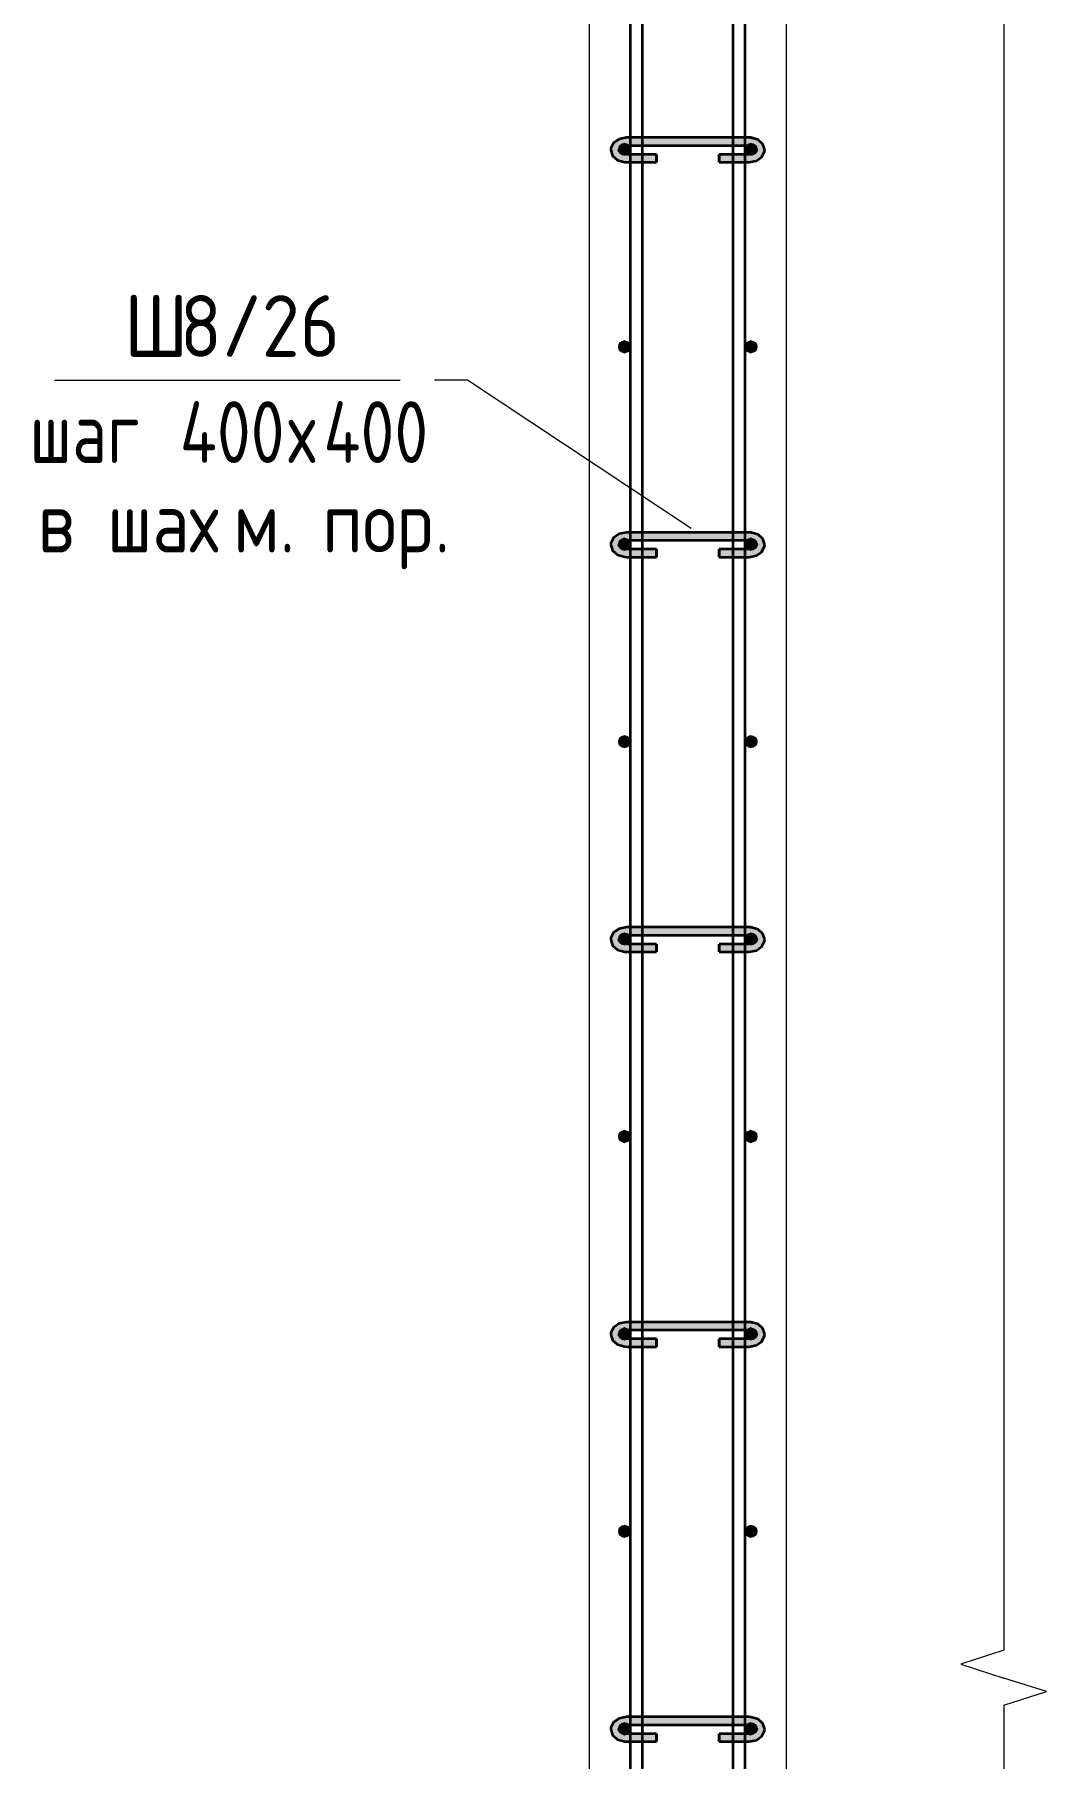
# Model space of a CAD drawing. Header units: millimetres. Extents: x -737 to 48133, y -5064 to 36443.
# Drawn here: x 34716 to 35741, y -1730 to 16 of the extents above; entities that cross this region are included whole.
import ezdxf

# ---------------------------------------------------------------- set-up
doc = ezdxf.new("R2010")
doc.units = ezdxf.units.MM
for name, color, linetype, lineweight in [('AA_Oformlenie', 7, 'Continuous', 9), ('AA_Vinoska', 7, 'Continuous', 9), ('AF_Stena_Опалубка', 253, 'Continuous', 20), ('Gen_Text', 7, 'Continuous', 9), ('KR_Armatura', 7, 'Continuous', 20), ('KR_Armatura_Tonkie', 7, 'Continuous', 20)]:
    doc.layers.add(name, color=color, linetype=linetype, lineweight=lineweight)
doc.styles.add('ISOCPEUR_6', font='isocpeur.TTF', dxfattribs={"width": 0.9, "height": 62.5})
doc.styles.add('ISOCPEUR_7', font='isocpeur.TTF', dxfattribs={"width": 0.85, "height": 62.5})
doc.styles.add('ISOCPEUR_8', font='isocpeur.TTF', dxfattribs={"width": 0.8, "height": 62.5})

# ---------------------------------------------------------------- blocks, each defined once
blk = doc.blocks.new('261_Шпилька массив _НесАрм_РабПлоск_ - 8 А240-4157773-1-1 Армирование')
at = {"layer": 'KR_Armatura_Tonkie', "lineweight": 35}
for points in [[(-32441.9, -113), (-32441.9, -106.2), (-32446.4, -105), (-32448.8, -103.3), (-32449.9, -100.6), (-32449.1, -98.6), (-32441.9, -95.9), (-32441.9, -89.2), (-32448.5, -90.2), (-32453.2, -92.5), (-32456.7, -96.2), (-32457.9, -100.5), (-32456.6, -105), (-32454.3, -108.4), (-32449.4, -111.5), (-32444.4, -112.5)], [(-32438, -89.2), (-32318.1, -89.2), (-32318.1, -88), (-32441.9, -88.1), (-32441.9, -89.2)], [(-32400.1, -96), (-32318.1, -95.9), (-32318.1, -89.2), (-32441.9, -89.2), (-32441.9, -96), (-32426, -96)], [(-32318.1, -113), (-32311.9, -112), (-32309.4, -110.8), (-32306.1, -108.1), (-32303.3, -104.8), (-32302.1, -100.5), (-32303.3, -96.2), (-32306.8, -92.5), (-32312.2, -90), (-32318.1, -89.2), (-32318.1, -96), (-32311.9, -97.4), (-32310.6, -99.2), (-32310.1, -100.5), (-32311.2, -103.3), (-32314.6, -105.5), (-32318.1, -106.2), (-32318.1, -112.8)], [(-32438, -106.2), (-32411.6, -106.2), (-32411.6, -105), (-32441.9, -105.1), (-32441.9, -106.2), (-32438.1, -106.2)], [(-32426, -113), (-32411.6, -112.8), (-32411.6, -106.2), (-32441.9, -106.2), (-32441.9, -113), (-32428.6, -113)], [(-32343.1, -106.2), (-32318.1, -106.2), (-32318.1, -105), (-32348.4, -105.1), (-32348.4, -106.2)], [(-32322, -113), (-32318.1, -112.8), (-32318.1, -106.2), (-32348.4, -106.2), (-32348.4, -113), (-32334, -113)], [(-32400.1, -489.2), (-32318.1, -489.2), (-32318.1, -488), (-32441.9, -488.1), (-32441.9, -489.2), (-32426, -489.2)], [(-32441.9, -513), (-32441.9, -506.2), (-32445.9, -505.4), (-32448.8, -503.3), (-32449.9, -500.6), (-32449.1, -498.6), (-32441.9, -495.9), (-32441.9, -489.2), (-32448, -490), (-32453.2, -492.5), (-32456.7, -496.2), (-32457.9, -500.5), (-32456.7, -504.8), (-32454.3, -508.4), (-32449.4, -511.5), (-32444.4, -512.5)], [(-32438, -496), (-32318.1, -495.9), (-32318.1, -489.2), (-32441.9, -489.2), (-32441.9, -496), (-32439.7, -496)], [(-32438, -506.2), (-32411.6, -506.2), (-32411.6, -505), (-32441.9, -505.1), (-32441.9, -506.2), (-32438.1, -506.2)], [(-32426, -513), (-32411.6, -512.8), (-32411.6, -506.2), (-32441.9, -506.2), (-32441.9, -513), (-32428.6, -513)], [(-32343.1, -506.2), (-32318.1, -506.2), (-32318.1, -505), (-32348.4, -505.1), (-32348.4, -506.2)], [(-32322, -513), (-32318.1, -512.8), (-32318.1, -506.2), (-32348.4, -506.2), (-32348.4, -513), (-32334, -513)], [(-32318.1, -513), (-32311.9, -512), (-32309.4, -510.8), (-32306.1, -508.1), (-32303.3, -504.8), (-32302.1, -500.5), (-32303.3, -496.2), (-32306.8, -492.5), (-32312.2, -490), (-32318.1, -489.2), (-32318.1, -496), (-32311.9, -497.4), (-32310.6, -499.2), (-32310.1, -500.5), (-32311.2, -503.3), (-32314.6, -505.5), (-32318.1, -506.2), (-32318.1, -512.8)], [(-32441.9, -913), (-32441.9, -906.2), (-32445.9, -905.4), (-32449, -903), (-32449.9, -900.6), (-32449.1, -898.6), (-32441.9, -895.9), (-32441.9, -889.2), (-32448, -890), (-32453.2, -892.5), (-32456.7, -896.2), (-32457.9, -900.5), (-32456.7, -904.8), (-32454.3, -908.4), (-32449.4, -911.5), (-32444.4, -912.5)], [(-32343.1, -889.2), (-32318.1, -889.2), (-32318.1, -888), (-32441.9, -888.2), (-32441.9, -889.2), (-32400.1, -889.2)], [(-32438, -896), (-32318.1, -895.9), (-32318.1, -889.2), (-32441.9, -889.2), (-32441.9, -896), (-32439.7, -896)], [(-32318.1, -913), (-32311.9, -912), (-32309.4, -910.8), (-32306.1, -908.1), (-32303.3, -904.8), (-32302.1, -900.5), (-32303.3, -896.2), (-32306.8, -892.5), (-32312.2, -890), (-32318.1, -889.2), (-32318.1, -896), (-32311.9, -897.4), (-32310.6, -899.2), (-32310.1, -900.5), (-32311.2, -903.3), (-32314.6, -905.5), (-32318.1, -906.2), (-32318.1, -912.8)], [(-32438, -906.2), (-32411.6, -906.2), (-32411.6, -905), (-32441.9, -905.1), (-32441.9, -906.2), (-32438.1, -906.2)], [(-32426, -913), (-32411.6, -912.8), (-32411.6, -906.2), (-32441.9, -906.2), (-32441.9, -913), (-32428.6, -913)], [(-32343.1, -906.2), (-32318.1, -906.2), (-32318.1, -905), (-32348.4, -905.1), (-32348.4, -906.2)], [(-32322, -913), (-32318.1, -912.8), (-32318.1, -906.2), (-32348.4, -906.2), (-32348.4, -913), (-32334, -913)], [(-32441.9, -1313), (-32441.9, -1306.2), (-32445.9, -1305.4), (-32448.8, -1303.3), (-32449.9, -1300.6), (-32449.1, -1298.6), (-32441.9, -1295.9), (-32441.9, -1289.2), (-32448, -1290), (-32453.2, -1292.5), (-32456.7, -1296.2), (-32457.9, -1300.5), (-32456.7, -1304.8), (-32454.3, -1308.4), (-32449.4, -1311.5), (-32444.4, -1312.5)], [(-32400.1, -1289.2), (-32318.1, -1289.2), (-32318.1, -1288), (-32441.9, -1288.1), (-32441.9, -1289.2), (-32426, -1289.2)], [(-32322, -1296), (-32318.1, -1295.9), (-32318.1, -1289.2), (-32441.9, -1289.2), (-32441.9, -1296), (-32334, -1296)], [(-32318.1, -1313), (-32311.9, -1312), (-32309.4, -1310.8), (-32306.1, -1308.1), (-32303.3, -1304.8), (-32302.1, -1300.5), (-32303.3, -1296.2), (-32306.8, -1292.5), (-32312.2, -1290), (-32318.1, -1289.2), (-32318.1, -1296), (-32311.9, -1297.4), (-32310.6, -1299.2), (-32310.1, -1300.5), (-32311.2, -1303.3), (-32314.6, -1305.5), (-32318.1, -1306.2), (-32318.1, -1312.8)], [(-32438, -1306.2), (-32411.6, -1306.2), (-32411.6, -1305), (-32441.9, -1305.1), (-32441.9, -1306.2), (-32438.1, -1306.2)], [(-32426, -1313), (-32411.6, -1312.8), (-32411.6, -1306.2), (-32441.9, -1306.2), (-32441.9, -1313), (-32428.6, -1313)], [(-32343.1, -1306.2), (-32318.1, -1306.2), (-32318.1, -1305), (-32348.4, -1305.1), (-32348.4, -1306.2)], [(-32322, -1313), (-32318.1, -1312.8), (-32318.1, -1306.2), (-32348.4, -1306.2), (-32348.4, -1313), (-32334, -1313)], [(-32441.9, -1713), (-32441.9, -1706.2), (-32445.9, -1705.4), (-32448.8, -1703.3), (-32449.9, -1700.6), (-32449.1, -1698.6), (-32441.9, -1695.9), (-32441.9, -1689.2), (-32448, -1690), (-32453.2, -1692.5), (-32456.7, -1696.2), (-32457.9, -1700.5), (-32456.7, -1704.8), (-32454.3, -1708.4), (-32449.4, -1711.5), (-32444.4, -1712.5)], [(-32400.1, -1689.2), (-32318.1, -1689.2), (-32318.1, -1688), (-32441.9, -1688.1), (-32441.9, -1689.2), (-32426, -1689.2)], [(-32322, -1696), (-32318.1, -1695.9), (-32318.1, -1689.2), (-32441.9, -1689.2), (-32441.9, -1696), (-32334, -1696)], [(-32318.1, -1713), (-32311.9, -1712), (-32309.4, -1710.8), (-32306.1, -1708.1), (-32303.3, -1704.8), (-32302.1, -1700.5), (-32303.3, -1696.2), (-32306.8, -1692.5), (-32312.2, -1690), (-32318.1, -1689.2), (-32318.1, -1696), (-32311.9, -1697.4), (-32310.6, -1699.2), (-32310.1, -1700.5), (-32311.2, -1703.3), (-32314.6, -1705.5), (-32318.1, -1706.2), (-32318.1, -1712.8)], [(-32438, -1706.2), (-32411.6, -1706.2), (-32411.6, -1705), (-32441.9, -1705.1), (-32441.9, -1706.2), (-32438.1, -1706.2)], [(-32426, -1713), (-32411.6, -1712.8), (-32411.6, -1706.2), (-32441.9, -1706.2), (-32441.9, -1713), (-32428.6, -1713)], [(-32343.1, -1706.2), (-32318.1, -1706.2), (-32318.1, -1705), (-32348.4, -1705.1), (-32348.4, -1706.2)], [(-32322, -1713), (-32318.1, -1712.8), (-32318.1, -1706.2), (-32348.4, -1706.2), (-32348.4, -1713), (-32334, -1713)]]:
    blk.add_hatch(color=256, dxfattribs=at).paths.add_polyline_path(points)
h = blk.add_hatch(color=256, dxfattribs=at)
h.paths.add_polyline_path([(-32441.9, -106.2), (-32441.9, -105), (-32447.7, -103.6), (-32449.1, -102.5), (-32448.8, -103.3), (-32445.3, -105.5)])
h.paths.add_polyline_path([(-32456.7, -96.2), (-32453.2, -92.5), (-32447.5, -90), (-32441.9, -89.2), (-32441.9, -88), (-32449.4, -89.5), (-32454.3, -92.6)])
h = blk.add_hatch(color=256, dxfattribs=at)
h.paths.add_polyline_path([(-32318.1, -106.2), (-32313.6, -105), (-32311.1, -103.3), (-32311.2, -102.6), (-32311.9, -103.5), (-32318.1, -105.1), (-32318.1, -105.5)])
h.paths.add_polyline_path([(-32303.3, -96.2), (-32306.1, -92.8), (-32310.6, -89.6), (-32312, -89), (-32318.1, -88.1), (-32318.1, -89.2), (-32311.5, -90.2), (-32306.8, -92.5)])
h = blk.add_hatch(color=256, dxfattribs=at)
h.paths.add_polyline_path([(-32441.9, -506.2), (-32441.9, -505), (-32447.7, -503.6), (-32449.1, -502.5), (-32448.8, -503.3), (-32445.3, -505.5)])
h.paths.add_polyline_path([(-32456.7, -496.2), (-32453.2, -492.5), (-32448, -490), (-32441.9, -489.2), (-32441.9, -488), (-32449.4, -489.5), (-32454.3, -492.6)])
h = blk.add_hatch(color=256, dxfattribs=at)
h.paths.add_polyline_path([(-32318.1, -506.2), (-32314.1, -505.4), (-32311.1, -503.3), (-32311.2, -502.6), (-32311.9, -503.5), (-32318.1, -505.1), (-32318.1, -505.5)])
h.paths.add_polyline_path([(-32303.3, -496.2), (-32306.1, -492.8), (-32310.6, -489.6), (-32312, -489), (-32318.1, -488.1), (-32318.1, -489.2), (-32312, -490), (-32306.8, -492.5)])
h = blk.add_hatch(color=256, dxfattribs=at)
h.paths.add_polyline_path([(-32441.9, -906.2), (-32441.9, -905), (-32447.7, -903.6), (-32449.1, -902.5), (-32448.8, -903.3), (-32445.3, -905.5)])
h.paths.add_polyline_path([(-32456.7, -896.2), (-32453.2, -892.5), (-32448, -890), (-32441.9, -889.2), (-32441.9, -888), (-32449.4, -889.5), (-32454.3, -892.6)])
h = blk.add_hatch(color=256, dxfattribs=at)
h.paths.add_polyline_path([(-32318.1, -906.2), (-32314.1, -905.4), (-32311, -903), (-32311.2, -902.6), (-32311.9, -903.5), (-32318.1, -905.1), (-32318.1, -905.5)])
h.paths.add_polyline_path([(-32303.3, -896.2), (-32306.1, -892.8), (-32310.6, -889.6), (-32312, -889), (-32318.1, -888.2), (-32318.1, -889.2), (-32312, -890), (-32306.8, -892.5)])
h = blk.add_hatch(color=256, dxfattribs=at)
h.paths.add_polyline_path([(-32441.9, -1306.2), (-32441.9, -1305), (-32447.7, -1303.6), (-32449.1, -1302.5), (-32448.8, -1303.3), (-32445.3, -1305.5)])
h.paths.add_polyline_path([(-32456.7, -1296.2), (-32453.2, -1292.5), (-32447.5, -1290), (-32441.9, -1289.2), (-32441.9, -1288), (-32449.4, -1289.5), (-32454.3, -1292.6)])
h = blk.add_hatch(color=256, dxfattribs=at)
h.paths.add_polyline_path([(-32318.1, -1306.2), (-32314.1, -1305.4), (-32311.1, -1303.3), (-32311.2, -1302.6), (-32311.9, -1303.5), (-32318.1, -1305.1), (-32318.1, -1305.5)])
h.paths.add_polyline_path([(-32303.3, -1296.2), (-32306.1, -1292.8), (-32310.6, -1289.6), (-32312, -1289), (-32318.1, -1288.1), (-32318.1, -1289.2), (-32312, -1290), (-32306.8, -1292.5)])
h = blk.add_hatch(color=256, dxfattribs=at)
h.paths.add_polyline_path([(-32441.9, -1706.2), (-32441.9, -1705), (-32447.7, -1703.6), (-32449.1, -1702.5), (-32448.8, -1703.3), (-32445.3, -1705.5)])
h.paths.add_polyline_path([(-32456.7, -1696.2), (-32453.2, -1692.5), (-32447.5, -1690), (-32441.9, -1689.2), (-32441.9, -1688), (-32449.4, -1689.5), (-32454.3, -1692.6)])
h = blk.add_hatch(color=256, dxfattribs=at)
h.paths.add_polyline_path([(-32318.1, -1706.2), (-32314.1, -1705.4), (-32311.1, -1703.3), (-32311.2, -1702.6), (-32311.9, -1703.5), (-32318.1, -1705.1), (-32318.1, -1705.5)])
h.paths.add_polyline_path([(-32303.3, -1696.2), (-32306.1, -1692.8), (-32310.6, -1689.6), (-32312, -1689), (-32318.1, -1688.1), (-32318.1, -1689.2), (-32312, -1690), (-32306.8, -1692.5)])
for p, q in [((-32438, -88), (-32441.9, -88)), ((-32441.9, -96), (-32438, -96)), ((-32426, -88), (-32438, -88)), ((-32438, -96), (-32426, -96)), ((-32334, -88), (-32426, -88)), ((-32426, -96), (-32334, -96)), ((-32322, -88), (-32334, -88)), ((-32334, -96), (-32322, -96)), ((-32318.1, -88), (-32322, -88)), ((-32322, -96), (-32318.1, -96)), ((-32438, -105), (-32441.9, -105)), ((-32441.9, -113), (-32438, -113)), ((-32426, -105), (-32438, -105)), ((-32438, -113), (-32426, -113)), ((-32411.6, -105), (-32426, -105)), ((-32426, -113), (-32411.6, -113)), ((-32411.6, -105), (-32411.6, -106.2)), ((-32411.6, -111.8), (-32411.6, -105.1)), ((-32411.6, -106.2), (-32411.6, -113)), ((-32411.6, -112.8), (-32411.6, -111.8)), ((-32334, -105), (-32348.4, -105)), ((-32348.4, -106.2), (-32348.4, -105)), ((-32348.4, -105.1), (-32348.4, -111.8)), ((-32348.4, -113), (-32348.4, -106.2)), ((-32348.4, -111.8), (-32348.4, -112.8)), ((-32348.4, -113), (-32334, -113)), ((-32322, -105), (-32334, -105)), ((-32334, -113), (-32322, -113)), ((-32318.1, -105), (-32322, -105)), ((-32322, -113), (-32318.1, -113)), ((-32438, -488), (-32441.9, -488)), ((-32426, -488), (-32438, -488)), ((-32334, -488), (-32426, -488)), ((-32322, -488), (-32334, -488)), ((-32318.1, -488), (-32322, -488)), ((-32441.9, -496), (-32438, -496)), ((-32438, -505), (-32441.9, -505)), ((-32438, -496), (-32426, -496)), ((-32426, -505), (-32438, -505)), ((-32426, -496), (-32334, -496)), ((-32411.6, -505), (-32426, -505)), ((-32411.6, -505), (-32411.6, -506.2)), ((-32411.6, -511.8), (-32411.6, -505.1)), ((-32411.6, -506.2), (-32411.6, -513)), ((-32334, -505), (-32348.4, -505)), ((-32348.4, -506.2), (-32348.4, -505)), ((-32348.4, -505.1), (-32348.4, -511.8)), ((-32348.4, -513), (-32348.4, -506.2)), ((-32334, -496), (-32322, -496)), ((-32322, -505), (-32334, -505)), ((-32322, -496), (-32318.1, -496)), ((-32318.1, -505), (-32322, -505)), ((-32441.9, -513), (-32438, -513)), ((-32438, -513), (-32426, -513)), ((-32426, -513), (-32411.6, -513)), ((-32411.6, -512.8), (-32411.6, -511.8)), ((-32348.4, -511.8), (-32348.4, -512.8)), ((-32348.4, -513), (-32334, -513)), ((-32334, -513), (-32322, -513)), ((-32322, -513), (-32318.1, -513)), ((-32438, -888), (-32441.9, -888)), ((-32426, -888), (-32438, -888)), ((-32334, -888), (-32426, -888)), ((-32322, -888), (-32334, -888)), ((-32318.1, -888), (-32322, -888)), ((-32441.9, -896), (-32438, -896)), ((-32438, -905), (-32441.9, -905)), ((-32438, -896), (-32426, -896)), ((-32426, -905), (-32438, -905)), ((-32426, -896), (-32334, -896)), ((-32411.6, -905), (-32426, -905)), ((-32411.6, -905), (-32411.6, -906.2)), ((-32411.6, -911.8), (-32411.6, -905.1)), ((-32411.6, -906.2), (-32411.6, -913)), ((-32334, -905), (-32348.4, -905)), ((-32348.4, -906.2), (-32348.4, -905)), ((-32348.4, -905.1), (-32348.4, -911.8)), ((-32348.4, -913), (-32348.4, -906.2)), ((-32334, -896), (-32322, -896)), ((-32322, -905), (-32334, -905)), ((-32322, -896), (-32318.1, -896)), ((-32318.1, -905), (-32322, -905)), ((-32441.9, -913), (-32438, -913)), ((-32438, -913), (-32426, -913)), ((-32426, -913), (-32411.6, -913)), ((-32411.6, -912.8), (-32411.6, -911.8)), ((-32348.4, -911.8), (-32348.4, -912.8)), ((-32348.4, -913), (-32334, -913)), ((-32334, -913), (-32322, -913)), ((-32322, -913), (-32318.1, -913)), ((-32438, -1288), (-32441.9, -1288)), ((-32426, -1288), (-32438, -1288)), ((-32334, -1288), (-32426, -1288)), ((-32322, -1288), (-32334, -1288)), ((-32318.1, -1288), (-32322, -1288)), ((-32441.9, -1296), (-32438, -1296)), ((-32438, -1305), (-32441.9, -1305)), ((-32438, -1296), (-32426, -1296)), ((-32426, -1305), (-32438, -1305)), ((-32426, -1296), (-32334, -1296)), ((-32411.6, -1305), (-32426, -1305)), ((-32411.6, -1305), (-32411.6, -1306.2)), ((-32411.6, -1311.8), (-32411.6, -1305.1)), ((-32411.6, -1306.2), (-32411.6, -1313)), ((-32334, -1305), (-32348.4, -1305)), ((-32348.4, -1306.2), (-32348.4, -1305)), ((-32348.4, -1305.1), (-32348.4, -1311.8)), ((-32348.4, -1313), (-32348.4, -1306.2)), ((-32334, -1296), (-32322, -1296)), ((-32322, -1305), (-32334, -1305)), ((-32322, -1296), (-32318.1, -1296)), ((-32318.1, -1305), (-32322, -1305)), ((-32441.9, -1313), (-32438, -1313)), ((-32438, -1313), (-32426, -1313)), ((-32426, -1313), (-32411.6, -1313)), ((-32411.6, -1312.8), (-32411.6, -1311.8)), ((-32348.4, -1311.8), (-32348.4, -1312.8)), ((-32348.4, -1313), (-32334, -1313)), ((-32334, -1313), (-32322, -1313)), ((-32322, -1313), (-32318.1, -1313)), ((-32438, -1688), (-32441.9, -1688)), ((-32426, -1688), (-32438, -1688)), ((-32334, -1688), (-32426, -1688)), ((-32322, -1688), (-32334, -1688)), ((-32318.1, -1688), (-32322, -1688)), ((-32441.9, -1696), (-32438, -1696)), ((-32438, -1705), (-32441.9, -1705)), ((-32438, -1696), (-32426, -1696)), ((-32426, -1705), (-32438, -1705)), ((-32426, -1696), (-32334, -1696)), ((-32411.6, -1705), (-32426, -1705)), ((-32411.6, -1705), (-32411.6, -1706.2)), ((-32411.6, -1711.8), (-32411.6, -1705.1)), ((-32411.6, -1706.2), (-32411.6, -1713)), ((-32334, -1705), (-32348.4, -1705)), ((-32348.4, -1706.2), (-32348.4, -1705)), ((-32348.4, -1705.1), (-32348.4, -1711.8)), ((-32348.4, -1713), (-32348.4, -1706.2)), ((-32334, -1696), (-32322, -1696)), ((-32322, -1705), (-32334, -1705)), ((-32322, -1696), (-32318.1, -1696)), ((-32318.1, -1705), (-32322, -1705)), ((-32441.9, -1713), (-32438, -1713)), ((-32438, -1713), (-32426, -1713)), ((-32426, -1713), (-32411.6, -1713)), ((-32411.6, -1712.8), (-32411.6, -1711.8)), ((-32348.4, -1711.8), (-32348.4, -1712.8)), ((-32348.4, -1713), (-32334, -1713)), ((-32334, -1713), (-32322, -1713)), ((-32322, -1713), (-32318.1, -1713))]:
    blk.add_line(p, q, dxfattribs=at)
at = {"layer": 'KR_Armatura_Tonkie', "lineweight": 35, "flags": 128}
for points in [[(-32441.9, -88), (-32449.5, -89.5), (-32455.1, -93.4), (-32457.8, -98.9), (-32457.9, -100.5)], [(-32457.9, -100.5), (-32456.1, -106.4), (-32451.1, -110.8), (-32443.8, -112.9), (-32441.9, -113)], [(-32449.9, -100.5), (-32449, -98.5), (-32445.2, -96.4), (-32441.9, -96)], [(-32441.9, -105), (-32446.9, -103.9), (-32449.6, -101.7), (-32449.9, -100.5)], [(-32302.1, -100.5), (-32303.9, -94.6), (-32308.9, -90.2), (-32316.2, -88.1), (-32318.1, -88)], [(-32318.1, -96), (-32313.1, -97.1), (-32310.4, -99.3), (-32310.1, -100.5)], [(-32318.1, -113), (-32310.5, -111.5), (-32304.9, -107.6), (-32302.2, -102.1), (-32302.1, -100.5)], [(-32310.1, -100.5), (-32311, -102.5), (-32314.8, -104.5), (-32318.1, -105)], [(-32441.9, -488), (-32449.5, -489.5), (-32455.1, -493.4), (-32457.8, -498.9), (-32457.9, -500.5)], [(-32302.1, -500.5), (-32303.9, -494.6), (-32308.9, -490.2), (-32316.2, -488.1), (-32318.1, -488)], [(-32457.9, -500.5), (-32456.1, -506.4), (-32451.1, -510.8), (-32443.8, -512.9), (-32441.9, -513)], [(-32449.9, -500.5), (-32449, -498.5), (-32445.2, -496.4), (-32441.9, -496)], [(-32441.9, -505), (-32446.9, -503.9), (-32449.6, -501.7), (-32449.9, -500.5)], [(-32318.1, -496), (-32313.1, -497.1), (-32310.4, -499.3), (-32310.1, -500.5)], [(-32318.1, -513), (-32310.5, -511.5), (-32304.9, -507.6), (-32302.2, -502.1), (-32302.1, -500.5)], [(-32310.1, -500.5), (-32311, -502.5), (-32314.8, -504.5), (-32318.1, -505)], [(-32441.9, -888), (-32449.5, -889.5), (-32455.1, -893.4), (-32457.8, -898.9), (-32457.9, -900.5)], [(-32302.1, -900.5), (-32303.9, -894.6), (-32308.9, -890.2), (-32316.2, -888.1), (-32318.1, -888)], [(-32457.9, -900.5), (-32456.1, -906.4), (-32451.1, -910.8), (-32443.8, -912.9), (-32441.9, -913)], [(-32449.9, -900.5), (-32449, -898.5), (-32445.2, -896.4), (-32441.9, -896)], [(-32441.9, -905), (-32446.9, -903.9), (-32449.6, -901.7), (-32449.9, -900.5)], [(-32318.1, -896), (-32313.1, -897.1), (-32310.4, -899.3), (-32310.1, -900.5)], [(-32318.1, -913), (-32310.5, -911.5), (-32304.9, -907.6), (-32302.2, -902.1), (-32302.1, -900.5)], [(-32310.1, -900.5), (-32311, -902.5), (-32314.8, -904.5), (-32318.1, -905)], [(-32441.9, -1288), (-32449.5, -1289.5), (-32455.1, -1293.4), (-32457.8, -1298.9), (-32457.9, -1300.5)], [(-32302.1, -1300.5), (-32303.9, -1294.6), (-32308.9, -1290.2), (-32316.2, -1288.1), (-32318.1, -1288)], [(-32457.9, -1300.5), (-32456.1, -1306.4), (-32451.1, -1310.8), (-32443.8, -1312.9), (-32441.9, -1313)], [(-32449.9, -1300.5), (-32449, -1298.5), (-32445.2, -1296.4), (-32441.9, -1296)], [(-32441.9, -1305), (-32446.9, -1303.9), (-32449.6, -1301.7), (-32449.9, -1300.5)], [(-32318.1, -1296), (-32313.1, -1297.1), (-32310.4, -1299.3), (-32310.1, -1300.5)], [(-32318.1, -1313), (-32310.5, -1311.5), (-32304.9, -1307.6), (-32302.2, -1302.1), (-32302.1, -1300.5)], [(-32310.1, -1300.5), (-32311, -1302.5), (-32314.8, -1304.5), (-32318.1, -1305)], [(-32441.9, -1688), (-32449.5, -1689.5), (-32455.1, -1693.4), (-32457.8, -1698.9), (-32457.9, -1700.5)], [(-32302.1, -1700.5), (-32303.9, -1694.6), (-32308.9, -1690.2), (-32316.2, -1688.1), (-32318.1, -1688)], [(-32457.9, -1700.5), (-32456.1, -1706.4), (-32451.1, -1710.8), (-32443.8, -1712.9), (-32441.9, -1713)], [(-32449.9, -1700.5), (-32449, -1698.5), (-32445.2, -1696.4), (-32441.9, -1696)], [(-32441.9, -1705), (-32446.9, -1703.9), (-32449.6, -1701.7), (-32449.9, -1700.5)], [(-32318.1, -1696), (-32313.1, -1697.1), (-32310.4, -1699.3), (-32310.1, -1700.5)], [(-32318.1, -1713), (-32310.5, -1711.5), (-32304.9, -1707.6), (-32302.2, -1702.1), (-32302.1, -1700.5)], [(-32310.1, -1700.5), (-32311, -1702.5), (-32314.8, -1704.5), (-32318.1, -1705)]]:
    blk.add_lwpolyline(points, dxfattribs=at)
blk = doc.blocks.new('011_Прямоугольник обрыва _ЭлУзла_ - 011_Прямоугольник обрыва _ЭлУзла_-4158659-1-1 Армирование')
at = {"layer": 'AA_Oformlenie'}
for p, q in [((-32060, 1786.6), (-32060, -1620.5)), ((-32060, -1676.1), (-32060, -3380))]:
    blk.add_line(p, q, dxfattribs=at)
blk = doc.blocks.new('042_М_Арматуры - Диам длина поз _ Комментарий-3662934-1-1 Армирование')
at = {"layer": 'AA_Vinoska'}
blk.add_line((-33404.6, 3196.1), (-33054.6, 3196.1), dxfattribs=at)

msp = doc.modelspace()

# ---------------------------------------------------------------- hatches: boundary and pattern name
at = {"layer": 'KR_Armatura'}
h = msp.add_hatch(color=256, dxfattribs=at)
edge = h.paths.add_edge_path()
edge.add_arc((35314.1328, -100), 6, 0, 360)
for points in [[(35314.1328, -106), (35319.329, -103), (35319.329, -97), (35314.1328, -94), (35308.9367, -97), (35308.9367, -103), (35312.4434, -105.0246)], [(35442.1328, -106), (35447.329, -103), (35447.329, -97), (35442.1328, -94), (35436.9367, -97), (35436.9367, -103), (35440.4434, -105.0246)], [(35314.1328, -306), (35319.329, -303), (35319.329, -297), (35314.1328, -294), (35308.9367, -297), (35308.9367, -303)], [(35442.1328, -306), (35447.329, -303), (35447.329, -297), (35442.1328, -294), (35436.9367, -297), (35436.9367, -303)], [(35314.1328, -506), (35319.329, -503), (35319.329, -497), (35314.1328, -494), (35308.9367, -497), (35308.9367, -503), (35310.6692, -504.0003)], [(35442.1328, -506), (35447.329, -503), (35447.329, -497), (35442.1328, -494), (35436.9367, -497), (35436.9367, -503), (35438.6692, -504.0003)], [(35314.1328, -706), (35319.329, -703), (35319.329, -697), (35314.1328, -694), (35308.9367, -697), (35308.9367, -703)], [(35442.1328, -706), (35447.329, -703), (35447.329, -697), (35442.1328, -694), (35436.9367, -697), (35436.9367, -703)], [(35314.1328, -906), (35319.329, -902.976), (35319.329, -897), (35314.1328, -894), (35308.9367, -897), (35308.9367, -903)], [(35442.1328, -906), (35447.329, -902.976), (35447.329, -897), (35442.1328, -894), (35436.9367, -897), (35436.9367, -903)], [(35314.1328, -1106), (35319.329, -1103), (35319.329, -1097), (35314.1328, -1094), (35308.9367, -1097), (35308.9367, -1103)], [(35442.1328, -1106), (35447.329, -1103), (35447.329, -1097), (35442.1328, -1094), (35436.9367, -1097), (35436.9367, -1103)], [(35314.1328, -1306), (35319.329, -1303), (35319.329, -1297), (35314.1328, -1294), (35308.9367, -1297), (35308.9367, -1303)], [(35442.1328, -1306), (35447.329, -1303), (35447.329, -1297), (35442.1328, -1294), (35436.9367, -1297), (35436.9367, -1303)], [(35314.1328, -1506), (35319.329, -1503), (35319.329, -1497), (35314.1328, -1494), (35308.9367, -1497), (35308.9367, -1503)], [(35442.1328, -1506), (35447.329, -1503), (35447.329, -1497), (35442.1328, -1494), (35436.9367, -1497), (35436.9367, -1503)], [(35314.1328, -1706), (35319.329, -1703), (35319.329, -1697), (35314.1328, -1694), (35308.9367, -1697), (35308.9367, -1703)], [(35442.1328, -1706), (35447.329, -1703), (35447.329, -1697), (35442.1328, -1694), (35436.9367, -1697), (35436.9367, -1703)]]:
    msp.add_hatch(color=256, dxfattribs=at).paths.add_polyline_path(points)
h = msp.add_hatch(color=256, dxfattribs=at)
edge = h.paths.add_edge_path()
edge.add_arc((35442.1328, -100), 6, 0, 360)
h = msp.add_hatch(color=256, dxfattribs=at)
edge = h.paths.add_edge_path()
edge.add_arc((35314.1328, -300), 6, 0, 360)
h = msp.add_hatch(color=256, dxfattribs=at)
edge = h.paths.add_edge_path()
edge.add_arc((35442.1328, -300), 6, 0, 360)
h = msp.add_hatch(color=256, dxfattribs=at)
edge = h.paths.add_edge_path()
edge.add_arc((35314.1328, -500), 6, 0, 360)
h = msp.add_hatch(color=256, dxfattribs=at)
edge = h.paths.add_edge_path()
edge.add_arc((35442.1328, -500), 6, 0, 360)
h = msp.add_hatch(color=256, dxfattribs=at)
edge = h.paths.add_edge_path()
edge.add_arc((35314.1328, -700), 6, 0, 360)
h = msp.add_hatch(color=256, dxfattribs=at)
edge = h.paths.add_edge_path()
edge.add_arc((35442.1328, -700), 6, 0, 360)
h = msp.add_hatch(color=256, dxfattribs=at)
edge = h.paths.add_edge_path()
edge.add_arc((35314.1328, -900), 6, 0, 360)
h = msp.add_hatch(color=256, dxfattribs=at)
edge = h.paths.add_edge_path()
edge.add_arc((35442.1328, -900), 6, 0, 360)
h = msp.add_hatch(color=256, dxfattribs=at)
edge = h.paths.add_edge_path()
edge.add_arc((35314.1328, -1100), 6, 0, 360)
h = msp.add_hatch(color=256, dxfattribs=at)
edge = h.paths.add_edge_path()
edge.add_arc((35442.1328, -1100), 6, 0, 360)
h = msp.add_hatch(color=256, dxfattribs=at)
edge = h.paths.add_edge_path()
edge.add_arc((35314.1328, -1300), 6, 0, 360)
h = msp.add_hatch(color=256, dxfattribs=at)
edge = h.paths.add_edge_path()
edge.add_arc((35442.1328, -1300), 6, 0, 360)
h = msp.add_hatch(color=256, dxfattribs=at)
edge = h.paths.add_edge_path()
edge.add_arc((35314.1328, -1500), 6, 0, 360)
h = msp.add_hatch(color=256, dxfattribs=at)
edge = h.paths.add_edge_path()
edge.add_arc((35442.1328, -1500), 6, 0, 360)
h = msp.add_hatch(color=256, dxfattribs=at)
edge = h.paths.add_edge_path()
edge.add_arc((35314.1328, -1700), 6, 0, 360)
h = msp.add_hatch(color=256, dxfattribs=at)
edge = h.paths.add_edge_path()
edge.add_arc((35442.1328, -1700), 6, 0, 360)

# ---------------------------------------------------------------- linework, layer by layer
at = {"layer": 'AA_Vinoska'}
for p, q in [((35154.9946, -333.9324), (35121.6194, -333.9324)), ((35381.4698, -484.1212), (35154.9946, -333.9324)), ((35698.1328, -1620.4774), (35654.8077, -1634.5545)), ((35654.8077, -1634.5545), (35698.1328, -1648.6317)), ((35741.4341, -1662.3817), (35698.1328, -1648.6317)), ((35698.1328, -1676.1317), (35741.4341, -1662.3817))]:
    msp.add_line(p, q, dxfattribs=at)
at = {"layer": 'AF_Stena_Опалубка'}
for p, q in [((35278.1328, 1670), (35278.1328, -2950)), ((35478.1328, -2942), (35478.1328, 1670))]:
    msp.add_line(p, q, dxfattribs=at)
at = {"layer": 'KR_Armatura'}
for p, q in [((35314.1328, -94), (35308.9367, -97)), ((35308.9367, -97), (35308.9367, -103)), ((35308.9367, -103), (35312.4434, -105.0246)), ((35319.329, -97), (35314.1328, -94)), ((35314.1328, -106), (35319.329, -103)), ((35319.329, -103), (35319.329, -97)), ((35442.1328, -94), (35436.9367, -97)), ((35436.9367, -97), (35436.9367, -103)), ((35436.9367, -103), (35440.4434, -105.0246)), ((35447.329, -97), (35442.1328, -94)), ((35442.1328, -106), (35447.329, -103)), ((35447.329, -103), (35447.329, -97)), ((35312.4434, -105.0246), (35314.1328, -106)), ((35440.4434, -105.0246), (35442.1328, -106)), ((35314.1328, -294), (35308.9367, -297)), ((35319.329, -297), (35314.1328, -294)), ((35442.1328, -294), (35436.9367, -297)), ((35447.329, -297), (35442.1328, -294)), ((35308.9367, -297), (35308.9367, -303)), ((35308.9367, -303), (35314.1328, -306)), ((35314.1328, -306), (35319.329, -303)), ((35319.329, -303), (35319.329, -297)), ((35436.9367, -297), (35436.9367, -303)), ((35436.9367, -303), (35442.1328, -306)), ((35442.1328, -306), (35447.329, -303)), ((35447.329, -303), (35447.329, -297)), ((35314.1328, -494), (35308.9367, -497)), ((35308.9367, -497), (35308.9367, -503)), ((35308.9367, -503), (35310.6692, -504.0003)), ((35310.6692, -504.0003), (35314.1328, -506)), ((35319.329, -497), (35314.1328, -494)), ((35314.1328, -506), (35319.329, -503)), ((35319.329, -503), (35319.329, -497)), ((35442.1328, -494), (35436.9367, -497)), ((35436.9367, -497), (35436.9367, -503)), ((35436.9367, -503), (35438.6692, -504.0003)), ((35438.6692, -504.0003), (35442.1328, -506)), ((35447.329, -497), (35442.1328, -494)), ((35442.1328, -506), (35447.329, -503)), ((35447.329, -503), (35447.329, -497)), ((35314.1328, -694), (35308.9367, -697)), ((35308.9367, -697), (35308.9367, -703)), ((35319.329, -697), (35314.1328, -694)), ((35319.329, -703), (35319.329, -697)), ((35442.1328, -694), (35436.9367, -697)), ((35436.9367, -697), (35436.9367, -703)), ((35447.329, -697), (35442.1328, -694)), ((35447.329, -703), (35447.329, -697)), ((35308.9367, -703), (35314.1328, -706)), ((35314.1328, -706), (35319.329, -703)), ((35436.9367, -703), (35442.1328, -706)), ((35442.1328, -706), (35447.329, -703)), ((35314.1328, -894), (35308.9367, -897)), ((35308.9367, -897), (35308.9367, -903)), ((35308.9367, -903), (35314.1328, -906)), ((35319.329, -897), (35314.1328, -894)), ((35314.1328, -906), (35319.329, -902.976)), ((35319.329, -902.976), (35319.329, -897)), ((35442.1328, -894), (35436.9367, -897)), ((35436.9367, -897), (35436.9367, -903)), ((35436.9367, -903), (35442.1328, -906)), ((35447.329, -897), (35442.1328, -894)), ((35442.1328, -906), (35447.329, -902.976)), ((35447.329, -902.976), (35447.329, -897)), ((35314.1328, -1094), (35308.9367, -1097)), ((35308.9367, -1097), (35308.9367, -1103)), ((35319.329, -1097), (35314.1328, -1094)), ((35319.329, -1103), (35319.329, -1097)), ((35442.1328, -1094), (35436.9367, -1097)), ((35436.9367, -1097), (35436.9367, -1103)), ((35447.329, -1097), (35442.1328, -1094)), ((35447.329, -1103), (35447.329, -1097)), ((35308.9367, -1103), (35314.1328, -1106)), ((35314.1328, -1106), (35319.329, -1103)), ((35436.9367, -1103), (35442.1328, -1106)), ((35442.1328, -1106), (35447.329, -1103)), ((35314.1328, -1294), (35308.9367, -1297)), ((35308.9367, -1297), (35308.9367, -1303)), ((35308.9367, -1303), (35314.1328, -1306)), ((35319.329, -1297), (35314.1328, -1294)), ((35314.1328, -1306), (35319.329, -1303)), ((35319.329, -1303), (35319.329, -1297)), ((35442.1328, -1294), (35436.9367, -1297)), ((35436.9367, -1297), (35436.9367, -1303)), ((35436.9367, -1303), (35442.1328, -1306)), ((35447.329, -1297), (35442.1328, -1294)), ((35442.1328, -1306), (35447.329, -1303)), ((35447.329, -1303), (35447.329, -1297)), ((35314.1328, -1494), (35308.9367, -1497)), ((35308.9367, -1497), (35308.9367, -1503)), ((35319.329, -1497), (35314.1328, -1494)), ((35319.329, -1503), (35319.329, -1497)), ((35442.1328, -1494), (35436.9367, -1497)), ((35436.9367, -1497), (35436.9367, -1503)), ((35447.329, -1497), (35442.1328, -1494)), ((35447.329, -1503), (35447.329, -1497)), ((35308.9367, -1503), (35314.1328, -1506)), ((35314.1328, -1506), (35319.329, -1503)), ((35436.9367, -1503), (35442.1328, -1506)), ((35442.1328, -1506), (35447.329, -1503)), ((35314.1328, -1694), (35308.9367, -1697)), ((35319.329, -1697), (35314.1328, -1694)), ((35442.1328, -1694), (35436.9367, -1697)), ((35447.329, -1697), (35442.1328, -1694)), ((35308.9367, -1697), (35308.9367, -1703)), ((35308.9367, -1703), (35314.1328, -1706)), ((35314.1328, -1706), (35319.329, -1703)), ((35319.329, -1703), (35319.329, -1697)), ((35436.9367, -1697), (35436.9367, -1703)), ((35436.9367, -1703), (35442.1328, -1706)), ((35442.1328, -1706), (35447.329, -1703)), ((35447.329, -1703), (35447.329, -1697))]:
    msp.add_line(p, q, dxfattribs=at)
for centre in [(35314.1328, -100), (35442.1328, -100), (35314.1328, -300), (35442.1328, -300), (35314.1328, -500), (35442.1328, -500), (35314.1328, -700), (35442.1328, -700), (35314.1328, -900), (35442.1328, -900), (35314.1328, -1100), (35442.1328, -1100), (35314.1328, -1300), (35442.1328, -1300), (35314.1328, -1500), (35442.1328, -1500), (35314.1328, -1700), (35442.1328, -1700)]:
    msp.add_circle(centre, 6, dxfattribs=at)
at = {"layer": 'KR_Armatura_Tonkie', "lineweight": 35}
for p, q in [((35320.1328, -2942), (35320.1328, 1640)), ((35332.1328, -2942), (35332.1328, 1640)), ((35424.1328, -2942), (35424.1328, 1640)), ((35436.1328, -2942), (35436.1328, 1640))]:
    msp.add_line(p, q, dxfattribs=at)

# ---------------------------------------------------------------- block references
at = {"layer": 'AA_Oformlenie'}
msp.add_blockref('011_Прямоугольник обрыва _ЭлУзла_ - 011_Прямоугольник обрыва _ЭлУзла_-4158659-1-1 Армирование', (67758.1328, 0), dxfattribs=at)
at = {"layer": 'AA_Vinoska'}
msp.add_blockref('042_М_Арматуры - Диам длина поз _ Комментарий-3662934-1-1 Армирование', (68141.3866, -3530.0411), dxfattribs=at)
at = {"layer": 'KR_Armatura_Tonkie', "lineweight": 35}
msp.add_blockref('261_Шпилька массив _НесАрм_РабПлоск_ - 8 А240-4157773-1-1 Армирование', (67758.1328, 0), dxfattribs=at)

# ---------------------------------------------------------------- texts
at = {"layer": 'AA_Vinoska', "char_height": 62.5, "attachment_point": 1}
for s, insert, width, style in [('\\fISOCPEUR|b0|i0|c204|p34|;\\W.9;Ш', (34807.1694, -247.6762), 68.544281, 'ISOCPEUR_6'), ('8/26', (34863.724, -247.6762), 194.810062, 'ISOCPEUR_6'), (' 400', (34831.8048, -355.1525), 171.561125, 'ISOCPEUR_8'), ('400', (35009.0756, -355.1525), 134.6835, 'ISOCPEUR_8'), ('шаг', (34711.4194, -355.1525), 145.907125, 'ISOCPEUR_8'), ('\\fISOCPEUR|b0|i0|c204|p34|;\\W.8;х', (34973.3569, -355.1525), 43.291125, 'ISOCPEUR_8')]:
    msp.add_mtext(s, dxfattribs=dict(at, insert=insert, width=width, style=style))
at = {"layer": 'Gen_Text', "char_height": 62.5, "attachment_point": 1, "style": 'ISOCPEUR_7'}
for s, insert, width in [('\\fISOCPEUR|b0|i0|c204|p34|;\\W.85; ', (34757.6586, -445.8692), 39.182477), ('\\fISOCPEUR|b0|i0|c204|p34|;\\W.85;в', (34719.7075, -445.8692), 45.99682), ('шах', (34789.9874, -445.8692), 155.02632), ('м. ', (34917.8969, -445.8692), 109.0295), ('пор', (35007.8553, -445.8692), 137.990461), ('\\fISOCPEUR|b0|i0|c204|p34|;\\W.85;.', (35121.7088, -445.8692), 18.739445)]:
    msp.add_mtext(s, dxfattribs=dict(at, insert=insert, width=width))

doc.saveas('drawing.dxf')
